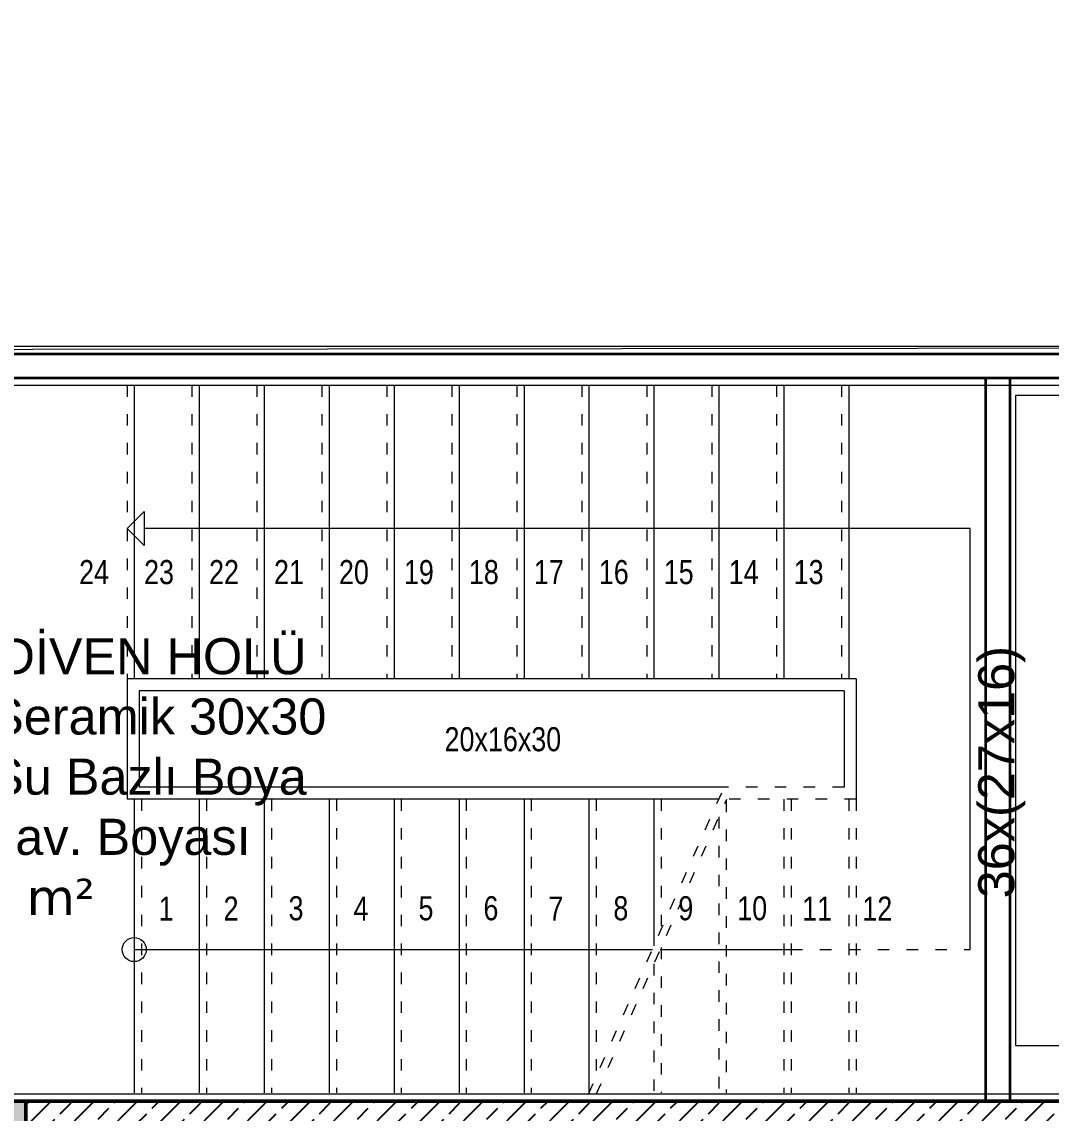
# Model space of a CAD drawing. Header units: millimetres. Extents: x 1443065 to 1517367, y 3763150 to 3779068.
# Drawn here: x 1446236 to 1446663.8, y 3768851.6 to 3769305 of the extents above; entities that cross this region are included whole.
import ezdxf

# ---------------------------------------------------------------- set-up
doc = ezdxf.new("R2010")
doc.units = ezdxf.units.MM
doc.linetypes.add('ACAD_ISO03W100', pattern=[30, 12, -18])
for name, color, linetype, lineweight in [('dog', 144, 'Continuous', 5), ('DUVAR', 2, 'Continuous', 35), ('MAHAL', 52, 'Continuous', 13), ('MERDIVEN', 4, 'Continuous', 20), ('SIVA', 3, 'Continuous', 9), ('TASIYICI', 170, 'Continuous', 50)]:
    doc.layers.add(name, color=color, linetype=linetype, lineweight=lineweight)
doc.layers.add('m-TAR_duvar', color=8, linetype='Continuous')
doc.styles.add('olculer', font='romans.shx', dxfattribs={"width": 0.8})
doc.styles.get("Standard").update_dxf_attribs({"font": 'arial.ttf'})
pattern_1 = [(45, (-13755.822, -59043.389), (-8.98025612, 8.98025612), []), (45, (-13746.842, -59043.389), (-8.98025612, 8.98025612), [6.35, -3.175])]

msp = doc.modelspace()

# ---------------------------------------------------------------- hatches: boundary and pattern name
at = {"layer": 'm-TAR_duvar'}
h = msp.add_hatch(dxfattribs=at)
h.set_pattern_fill('ANSI33', color=256, scale=2)
h.set_pattern_definition([(45, (27620.463, -87954.953), (-8.98025612, 8.98025612), []), (45, (27629.443, -87954.953), (-8.98025612, 8.98025612), [6.35, -3.175])])
h.paths.add_polyline_path([(1454794.44, 3768891.25), (1454777.28, 3769060.22), (1454740.17, 3769224.96), (1454678.91, 3769382.58), (1454596.91, 3769530.2), (1454495.37, 3769665.05), (1454375.86, 3769783.46), (1454239.69, 3769884.92), (1454091.6, 3769966), (1453859.58, 3770075.21), (1453406.13, 3770314.52), (1453184.71, 3770444.62), (1451716.99, 3771328.64), (1451249.47, 3771588.02), (1451035.26, 3771685.46), (1450763.61, 3771809.03), (1450409.17, 3771939.61), (1448897.84, 3772143.01), (1447435.26, 3772002.72), (1445092.32, 3771120.18), (1445146.3, 3764847.08), (1454849.85, 3764847.08)])
h.paths.add_polyline_path([(1445185.96, 3764887.08), (1445132.56, 3771092.6), (1447444.38, 3771963.41), (1448897.07, 3772102.76), (1450399.48, 3771900.56), (1450748.39, 3771772.01), (1451018.7, 3771649.05), (1451231.46, 3771552.27), (1451696.97, 3771294), (1453164.25, 3770410.24), (1453386.65, 3770279.57), (1453841.71, 3770039.41), (1454073.47, 3769930.33), (1454218.03, 3769851.17), (1454349.7, 3769753.07), (1454465.16, 3769638.67), (1454563.29, 3769508.35), (1454642.62, 3769365.55), (1454701.81, 3769213.26), (1454737.73, 3769053.78), (1454754.47, 3768888.95), (1454809.3, 3764887.08)], flags=16)
h.paths.add_polyline_path([(1452002.28, 3765847.08), (1451882.28, 3765847.08), (1451882.28, 3765967.08), (1452002.28, 3765967.08)], flags=0)
h.paths.add_polyline_path([(1452782.41, 3765847.08), (1452782.41, 3765967.08), (1452902.41, 3765967.08), (1452902.41, 3765847.08)], flags=0)
h.paths.add_polyline_path([(1451282.28, 3765847.08), (1451162.28, 3765847.08), (1451162.28, 3765967.08), (1451282.28, 3765967.08)], flags=0)
h.paths.add_polyline_path([(1452002.41, 3766436.58), (1451902.41, 3766436.58), (1451902.41, 3766536.58), (1451902.48, 3766670.96), (1451282.41, 3766670.96), (1451282.41, 3766536.58), (1451282.41, 3766436.58), (1451182.41, 3766436.58), (1451182.41, 3766536.58), (1451227.41, 3766536.58), (1451227.41, 3766715.96), (1451912.48, 3766715.96), (1451912.48, 3766725.96), (1451957.48, 3766725.96), (1451957.48, 3766715.96), (1451957.48, 3766536.58), (1452002.41, 3766536.58)], flags=0)
h.paths.add_polyline_path([(1453715.4, 3765317.08), (1453715.4, 3765377.08), (1453775.4, 3765377.08), (1453775.4, 3765317.08)], flags=0)
h.paths.add_polyline_path([(1452782.41, 3766436.58), (1452782.41, 3766556.58), (1452902.41, 3766556.58), (1452902.41, 3766436.58)], flags=0)
h.paths.add_polyline_path([(1453675.3, 3765847.08), (1453675.3, 3765947.08), (1453775.3, 3765947.08), (1453775.3, 3765847.08)], flags=0)
h.paths.add_polyline_path([(1451957.48, 3766815.96), (1451912.48, 3766815.96), (1451912.48, 3767203.19), (1451227.41, 3767203.19), (1451227.41, 3767446.58), (1451287.41, 3767446.58), (1451287.41, 3767406.58), (1451267.41, 3767406.58), (1451267.41, 3767243.33), (1451917.48, 3767243.33), (1451917.48, 3767406.58), (1451897.48, 3767406.58), (1451897.48, 3767446.58), (1451957.48, 3767446.58), (1451957.48, 3767203.19)], flags=0)
h.paths.add_polyline_path([(1450402.41, 3765847.08), (1450282.41, 3765847.08), (1450282.41, 3765967.08), (1450402.41, 3765967.08)], flags=0)
h.paths.add_polyline_path([(1450272.24, 3765847.08), (1450172.24, 3765847.08), (1450172.24, 3765947.08), (1450272.24, 3765947.08)], flags=0)
h.paths.add_polyline_path([(1454209.8, 3765317.08), (1454209.8, 3765377.08), (1454269.8, 3765377.08), (1454269.8, 3765317.08)], flags=0)
h.paths.add_polyline_path([(1453675.3, 3766436.58), (1453675.3, 3766536.58), (1453775.3, 3766536.58), (1453775.3, 3766436.58)], flags=0)
h.paths.add_polyline_path([(1454209.8, 3765847.08), (1454209.8, 3765907.08), (1454269.8, 3765907.08), (1454269.8, 3765847.08)], flags=0)
h.paths.add_polyline_path([(1450402.41, 3766436.58), (1450282.41, 3766436.58), (1450282.41, 3766556.58), (1450402.41, 3766556.58)], flags=0)
h.paths.add_polyline_path([(1452782.41, 3767196.58), (1452782.41, 3767316.58), (1452902.41, 3767316.58), (1452902.41, 3767196.58)], flags=0)
h.paths.add_polyline_path([(1450272.41, 3766436.58), (1450172.41, 3766436.58), (1450172.41, 3766536.58), (1450272.41, 3766536.58)], flags=0)
h.paths.add_polyline_path([(1449584.07, 3765847.08), (1449484.07, 3765847.08), (1449484.07, 3765947.08), (1449584.07, 3765947.08)], flags=0)
h.paths.add_polyline_path([(1453675.3, 3767196.58), (1453675.3, 3767296.58), (1453775.3, 3767296.58), (1453775.3, 3767196.58)], flags=0)
h.paths.add_polyline_path([(1450402.41, 3767196.58), (1450282.41, 3767196.58), (1450282.41, 3767316.58), (1450402.41, 3767316.58)], flags=0)
h.paths.add_polyline_path([(1450272.41, 3767196.58), (1450172.41, 3767196.58), (1450172.41, 3767296.58), (1450272.41, 3767296.58)], flags=0)
h.paths.add_polyline_path([(1451957.48, 3767847.59), (1451897.48, 3767847.59), (1451897.48, 3767887.59), (1451917.48, 3767887.59), (1451917.48, 3768050.83), (1451267.41, 3768050.83), (1451267.41, 3767887.59), (1451287.41, 3767887.59), (1451287.41, 3767847.59), (1451227.41, 3767847.59), (1451227.41, 3768090.97), (1451912.48, 3768090.97), (1451912.48, 3768477.19), (1451957.48, 3768477.19), (1451957.48, 3768090.97)], flags=0)
h.paths.add_polyline_path([(1449584.07, 3766436.58), (1449484.07, 3766436.58), (1449484.07, 3766536.58), (1449584.07, 3766536.58)], flags=0)
h.paths.add_polyline_path([(1452782.41, 3767976.58), (1452782.41, 3768096.58), (1452902.41, 3768096.58), (1452902.41, 3767976.58)], flags=0)
h.paths.add_polyline_path([(1453675.3, 3767996.58), (1453675.3, 3768096.58), (1453775.3, 3768096.58), (1453775.3, 3767996.58)], flags=0)
h.paths.add_polyline_path([(1448737.73, 3765847.08), (1448577.73, 3765847.08), (1448577.73, 3765947.08), (1448692.73, 3765947.08), (1448692.73, 3766436.58), (1448577.73, 3766436.58), (1448577.73, 3766536.58), (1448737.73, 3766536.58), (1448737.73, 3766436.58), (1448737.73, 3765947.08)], flags=0)
h.paths.add_polyline_path([(1450402.41, 3767976.58), (1450282.41, 3767976.58), (1450282.41, 3768096.58), (1450402.41, 3768096.58)], flags=0)
h.paths.add_polyline_path([(1450272.41, 3767996.58), (1450172.41, 3767996.58), (1450172.41, 3768096.58), (1450272.41, 3768096.58)], flags=0)
h.paths.add_polyline_path([(1451957.48, 3768567.19), (1451912.48, 3768567.19), (1451912.48, 3768577.19), (1451227.41, 3768577.19), (1451227.41, 3768756.58), (1451172.41, 3768756.58), (1451172.41, 3768856.58), (1451282.41, 3768856.58), (1451282.41, 3768756.58), (1451282.41, 3768622.19), (1451902.48, 3768622.19), (1451902.48, 3768756.58), (1451902.41, 3768756.58), (1451902.41, 3768856.58), (1452002.41, 3768856.58), (1452002.41, 3768756.58), (1451957.48, 3768756.58), (1451957.48, 3768577.19)], flags=0)
h.paths.add_polyline_path([(1452002.41, 3768756.58), (1451902.41, 3768756.58), (1451902.41, 3768856.58), (1452002.41, 3768856.58)], flags=0)
h.paths.add_polyline_path([(1452782.41, 3768736.58), (1452782.41, 3768856.58), (1452902.41, 3768856.58), (1452902.41, 3768736.58)], flags=0)
h.paths.add_polyline_path([(1448737.74, 3767196.58), (1448577.74, 3767196.58), (1448577.74, 3767296.58), (1448737.74, 3767296.58)], flags=0)
h.paths.add_polyline_path([(1453675.3, 3768756.58), (1453675.3, 3768856.58), (1453775.3, 3768856.58), (1453775.3, 3768756.58)], flags=0)
h.paths.add_polyline_path([(1450402.41, 3768736.58), (1450282.41, 3768736.58), (1450282.41, 3768856.58), (1450402.41, 3768856.58)], flags=0)
h.paths.add_polyline_path([(1447937.73, 3765847.08), (1447837.73, 3765847.08), (1447837.73, 3765947.08), (1447937.73, 3765947.08)], flags=0)
h.paths.add_polyline_path([(1450272.41, 3768756.58), (1450172.41, 3768756.58), (1450172.41, 3768856.58), (1450272.41, 3768856.58)], flags=0)
h.paths.add_polyline_path([(1453744.51, 3768902.52), (1453693.08, 3768933.43), (1453723.98, 3768984.86), (1453775.41, 3768953.95)], flags=0)
h.paths.add_polyline_path([(1452002.41, 3769327.08), (1451882.41, 3769327.08), (1451882.41, 3769447.08), (1452002.41, 3769447.08)], flags=0)
h.paths.add_polyline_path([(1447937.73, 3766436.58), (1447837.73, 3766436.58), (1447837.73, 3766536.58), (1447937.73, 3766536.58)], flags=0)
h.paths.add_polyline_path([(1451282.41, 3769327.08), (1451162.41, 3769327.08), (1451162.41, 3769447.08), (1451282.41, 3769447.08)], flags=0)
h.paths.add_polyline_path([(1448737.73, 3767996.58), (1448577.73, 3767996.58), (1448577.73, 3768096.58), (1448737.73, 3768096.58)], flags=0)
h.paths.add_polyline_path([(1449584.07, 3768756.58), (1449484.07, 3768756.58), (1449484.07, 3768856.58), (1449584.07, 3768856.58)], flags=0)
h.paths.add_polyline_path([(1450402.41, 3769327.08), (1450282.41, 3769327.08), (1450282.41, 3769447.08), (1450402.41, 3769447.08)], flags=0)
h.paths.add_polyline_path([(1447937.73, 3767196.58), (1447837.73, 3767196.58), (1447837.73, 3767296.58), (1447937.73, 3767296.58)], flags=0)
h.paths.add_polyline_path([(1450272.41, 3769347.08), (1450172.41, 3769347.08), (1450172.41, 3769447.08), (1450272.41, 3769447.08)], flags=0)
h.paths.add_polyline_path([(1448737.73, 3768676.58), (1448637.73, 3768676.58), (1448637.73, 3768856.58), (1448737.73, 3768856.58)], flags=0)
h.paths.add_polyline_path([(1449584.07, 3769347.08), (1449484.07, 3769347.08), (1449484.07, 3769447.08), (1449584.07, 3769447.08)], flags=0)
h.paths.add_polyline_path([(1447037.73, 3765847.08), (1446937.73, 3765847.08), (1446937.73, 3765947.08), (1447037.73, 3765947.08)], flags=0)
h.paths.add_polyline_path([(1447937.73, 3767996.58), (1447837.73, 3767996.58), (1447837.73, 3768096.58), (1447937.73, 3768096.58)], flags=0)
h.paths.add_polyline_path([(1447037.73, 3766436.58), (1446937.73, 3766436.58), (1446937.73, 3766536.58), (1447037.73, 3766536.58)], flags=0)
h.paths.add_polyline_path([(1451282.41, 3770304.32), (1451182.41, 3770304.32), (1451182.41, 3770444.32), (1451212.41, 3770486.32), (1451322.41, 3770421.32)], flags=0)
h.paths.add_polyline_path([(1447037.73, 3767196.58), (1446937.73, 3767196.58), (1446937.73, 3767296.58), (1447037.73, 3767296.58)], flags=0)
h.paths.add_polyline_path([(1448737.73, 3769347.08), (1448637.73, 3769347.08), (1448637.73, 3769447.08), (1448737.73, 3769447.08)], flags=0)
h.paths.add_polyline_path([(1447937.73, 3768756.58), (1447837.73, 3768756.58), (1447837.73, 3768856.58), (1447937.73, 3768856.58)], flags=0)
h.paths.add_polyline_path([(1450382.41, 3770315.63), (1450282.41, 3770315.63), (1450282.41, 3770415.63), (1450382.41, 3770415.63)], flags=0)
h.paths.add_polyline_path([(1450272.41, 3770315.63), (1450172.41, 3770315.63), (1450172.41, 3770415.63), (1450272.41, 3770415.63)], flags=0)
h.paths.add_polyline_path([(1446297.73, 3765847.08), (1446137.73, 3765847.08), (1446137.73, 3765947.08), (1446137.73, 3766436.58), (1446137.73, 3766536.58), (1446137.74, 3767196.58), (1446137.74, 3767296.58), (1446137.73, 3767996.58), (1446137.73, 3768096.58), (1446297.73, 3768096.58), (1446297.73, 3767996.58), (1446167.73, 3767996.58), (1446167.74, 3767296.58), (1446297.74, 3767296.58), (1446297.74, 3767196.58), (1446167.74, 3767196.58), (1446167.74, 3766536.58), (1446297.73, 3766536.58), (1446297.73, 3766436.58), (1446182.73, 3766436.58), (1446182.73, 3765947.08), (1446297.73, 3765947.08)], flags=0)
h.paths.add_polyline_path([(1447037.73, 3767996.58), (1446937.73, 3767996.58), (1446937.73, 3768096.58), (1447037.73, 3768096.58)], flags=0)
h.paths.add_polyline_path([(1449584.07, 3770315.63), (1449484.07, 3770315.63), (1449484.07, 3770415.63), (1449584.07, 3770415.63)], flags=0)
h.paths.add_polyline_path([(1447937.73, 3769347.08), (1447837.73, 3769347.08), (1447837.73, 3769447.08), (1447937.73, 3769447.08)], flags=0)
h.paths.add_polyline_path([(1450382.41, 3770936.73), (1450282.41, 3770936.73), (1450282.41, 3771036.73), (1450382.41, 3771036.73)], flags=0)
h.paths.add_polyline_path([(1450272.41, 3770936.73), (1450172.41, 3770936.73), (1450172.41, 3771036.73), (1450272.41, 3771036.73)], flags=0)
h.paths.add_polyline_path([(1447037.73, 3768756.58), (1446937.73, 3768756.58), (1446937.73, 3768811.58), (1446237.73, 3768811.58), (1446237.73, 3768676.58), (1446137.73, 3768676.58), (1446137.73, 3768856.58), (1446237.73, 3768856.58), (1446937.73, 3768856.58), (1447037.73, 3768856.58)], flags=0)
h.paths.add_polyline_path([(1448737.73, 3770315.63), (1448637.73, 3770315.63), (1448637.73, 3770415.63), (1448737.73, 3770415.63)], flags=0)
h.paths.add_polyline_path([(1449584.07, 3770936.73), (1449484.07, 3770936.73), (1449484.07, 3771036.73), (1449584.07, 3771036.73)], flags=0)
h.paths.add_polyline_path([(1447037.73, 3769347.08), (1446937.73, 3769347.08), (1446937.73, 3769447.08), (1447037.73, 3769447.08)], flags=0)
h.paths.add_polyline_path([(1447937.73, 3770315.63), (1447837.73, 3770315.63), (1447837.73, 3770415.63), (1447937.73, 3770415.63)], flags=0)
h.paths.add_polyline_path([(1448737.73, 3770936.73), (1448637.73, 3770936.73), (1448637.73, 3771036.73), (1448737.73, 3771036.73)], flags=0)
h.paths.add_polyline_path([(1447937.73, 3770936.73), (1447837.73, 3770936.73), (1447837.73, 3770994.84), (1447050.81, 3770749.36), (1446602.71, 3770578.53), (1446587.72, 3770615.63), (1447037.72, 3770787.18), (1447837.73, 3771036.74), (1447837.73, 3771036.73), (1447937.73, 3771036.73)], flags=0)
h.paths.add_polyline_path([(1446237.73, 3769347.08), (1446137.73, 3769347.08), (1446137.73, 3769447.08), (1446237.73, 3769447.08)], flags=0)
h.paths.add_polyline_path([(1447037.73, 3770315.63), (1446937.73, 3770315.63), (1446937.73, 3770415.63), (1447037.73, 3770415.63)], flags=0)
h.paths.add_polyline_path([(1448660.01, 3771597.82), (1447860.1, 3771521.18), (1447552.68, 3771491.72), (1447491.35, 3771468.18), (1447044.88, 3771300), (1446969.92, 3771271.77), (1446669.55, 3771158.63), (1446594.78, 3771130.46), (1446580.68, 3771167.89), (1446655.55, 3771196.09), (1446955.91, 3771309.24), (1447030.68, 3771337.4), (1447477.02, 3771505.52), (1447543.43, 3771531.02), (1447856.29, 3771561), (1448656.29, 3771637.64), (1448735.81, 3771645.27), (1448739.63, 3771605.46)], flags=0)
h.paths.add_polyline_path([(1446237.73, 3770315.63), (1446137.73, 3770315.63), (1446137.73, 3770415.63), (1446237.73, 3770415.63)], flags=0)
h.paths.add_polyline_path([(1445658.49, 3770330.63), (1445618.49, 3770330.63), (1445618.49, 3770415.63), (1445658.49, 3770415.63)], flags=0)
h.paths.add_polyline_path([(1446219.64, 3770989.15), (1446144.77, 3770960.95), (1446130.67, 3770998.39), (1446205.54, 3771026.59)], flags=0)
h.paths.add_polyline_path([(1445657.98, 3770633.33), (1445617.98, 3770633.33), (1445617.98, 3770676.33), (1445622.15, 3770718.96), (1445637.3, 3770759.27), (1445660.29, 3770795.68), (1445690.16, 3770826.69), (1445725.69, 3770851.02), (1445765.4, 3770867.66), (1445807.98, 3770875.83), (1445820.98, 3770837.33), (1445785.48, 3770830.15), (1445752.15, 3770815.88), (1445722.26, 3770795.37), (1445696.95, 3770769.42), (1445677.21, 3770739.01), (1445663.79, 3770705.34), (1445658.98, 3770670.83)], flags=0)
h = msp.add_hatch(dxfattribs=at)
h.set_pattern_fill('ANSI33', color=256, scale=2)
h.set_pattern_definition(pattern_1)
h.paths.add_polyline_path([(1450282.41, 3768726.58), (1450412.41, 3768726.58), (1450412.41, 3768856.58), (1450282.41, 3768856.58)])
h.paths.add_polyline_path([(1450172.41, 3768756.58), (1450272.41, 3768756.58), (1450272.41, 3768856.58), (1450172.41, 3768856.58)])
h.paths.add_polyline_path([(1449484.07, 3768756.58), (1449584.07, 3768756.58), (1449584.07, 3768856.58), (1449484.07, 3768856.58)])
h.paths.add_polyline_path([(1448637.73, 3768676.58), (1448737.73, 3768676.58), (1448737.73, 3768856.58), (1448637.73, 3768856.58)])
h.paths.add_polyline_path([(1447837.73, 3768756.58), (1447937.73, 3768756.58), (1447937.73, 3768856.58), (1447837.73, 3768856.58)])
h.paths.add_polyline_path([(1446937.73, 3768756.58), (1447037.73, 3768756.58), (1447037.73, 3768856.58), (1446937.73, 3768856.58)])
h.paths.add_polyline_path([(1446137.73, 3768676.58), (1446237.73, 3768676.58), (1446237.73, 3768856.58), (1446137.73, 3768856.58)])
h.paths.add_polyline_path([(1451172.41, 3768756.58), (1451282.41, 3768756.58), (1451282.41, 3768856.58), (1451172.41, 3768856.58)])
h.paths.add_polyline_path([(1451902.41, 3768756.58), (1452002.41, 3768756.58), (1452002.41, 3768856.58), (1451902.41, 3768856.58)])
h.paths.add_polyline_path([(1452772.41, 3768726.58), (1452902.41, 3768726.58), (1452902.41, 3768856.58), (1452772.41, 3768856.58)])
h.paths.add_polyline_path([(1453675.41, 3768754.28), (1453675.41, 3769011.28), (1453775.41, 3768951.28), (1453775.41, 3768754.28)])
h = msp.add_hatch(dxfattribs=at)
h.set_pattern_fill('ANSI33', color=256, scale=2)
h.set_pattern_definition(pattern_1)
h.paths.add_polyline_path([(1446237.73, 3768856.58), (1446937.73, 3768856.58), (1446937.73, 3768811.58), (1446237.73, 3768811.58)])

# ---------------------------------------------------------------- linework, layer by layer
at = {"layer": 'dog'}
msp.add_lwpolyline([(1446649.06, 3768879.72), (1446859.06, 3768879.72), (1446859.06, 3769149.72), (1446649.06, 3769149.72)], close=True, dxfattribs=at)
at = {"layer": 'DUVAR'}
for p, q in [((1446078.62, 3769167.15), (1446687.06, 3769167.15)), ((1446137.73, 3769167.08), (1446761.23, 3769167.08)), ((1446078.62, 3769157.15), (1446687.06, 3769157.15)), ((1446078.62, 3769157.15), (1446687.06, 3769157.15)), ((1446147.73, 3769157.08), (1446704.73, 3769157.08)), ((1446167.73, 3769157.08), (1446687.06, 3769157.08)), ((1446167.73, 3769157.08), (1446687.06, 3769157.08)), ((1446167.73, 3769157.08), (1446687.06, 3769157.08)), ((1446636.73, 3768856.58), (1446636.73, 3769157.08)), ((1446636.73, 3768856.58), (1446636.73, 3769157.08)), ((1446636.73, 3768856.58), (1446636.73, 3769157.08)), ((1446646.73, 3768856.58), (1446646.73, 3769157.08)), ((1446646.73, 3768856.58), (1446646.73, 3769157.08)), ((1446646.73, 3768856.58), (1446646.73, 3769157.08))]:
    msp.add_line(p, q, dxfattribs=at)
at = {"layer": 'MERDIVEN', "linetype": 'ACAD_ISO03W100', "ltscale": 0.4}
for p, q in [((1446279.73, 3769154.08), (1446279.73, 3769032.08)), ((1446279.73, 3769154.08), (1446279.73, 3769032.08)), ((1446279.73, 3769154.08), (1446279.73, 3769032.08)), ((1446279.73, 3769154.08), (1446279.73, 3769032.08)), ((1446279.73, 3769154.08), (1446279.73, 3769032.08)), ((1446279.73, 3769154.08), (1446279.73, 3769032.08)), ((1446282.73, 3769154.08), (1446282.73, 3769032.08)), ((1446282.73, 3769154.08), (1446282.73, 3769032.08)), ((1446282.73, 3769154.08), (1446282.73, 3769032.08)), ((1446306.73, 3769154.08), (1446306.73, 3769032.08)), ((1446306.73, 3769154.08), (1446306.73, 3769032.08)), ((1446306.73, 3769154.08), (1446306.73, 3769032.08)), ((1446306.73, 3769154.08), (1446306.73, 3769032.08)), ((1446306.73, 3769154.08), (1446306.73, 3769032.08)), ((1446306.73, 3769154.08), (1446306.73, 3769032.08)), ((1446309.73, 3769154.08), (1446309.73, 3769032.08)), ((1446309.73, 3769154.08), (1446309.73, 3769032.08)), ((1446309.73, 3769154.08), (1446309.73, 3769032.08)), ((1446333.73, 3769154.08), (1446333.73, 3769032.08)), ((1446333.73, 3769154.08), (1446333.73, 3769032.08)), ((1446333.73, 3769154.08), (1446333.73, 3769032.08)), ((1446333.73, 3769154.08), (1446333.73, 3769032.08)), ((1446333.73, 3769154.08), (1446333.73, 3769032.08)), ((1446333.73, 3769154.08), (1446333.73, 3769032.08)), ((1446336.73, 3769154.08), (1446336.73, 3769032.08)), ((1446336.73, 3769154.08), (1446336.73, 3769032.08)), ((1446336.73, 3769154.08), (1446336.73, 3769032.08)), ((1446360.73, 3769154.08), (1446360.73, 3769032.08)), ((1446360.73, 3769154.08), (1446360.73, 3769032.08)), ((1446360.73, 3769154.08), (1446360.73, 3769032.08)), ((1446360.73, 3769154.08), (1446360.73, 3769032.08)), ((1446360.73, 3769154.08), (1446360.73, 3769032.08)), ((1446360.73, 3769154.08), (1446360.73, 3769032.08)), ((1446363.73, 3769154.08), (1446363.73, 3769032.08)), ((1446363.73, 3769154.08), (1446363.73, 3769032.08)), ((1446363.73, 3769154.08), (1446363.73, 3769032.08)), ((1446387.73, 3769154.08), (1446387.73, 3769032.08)), ((1446387.73, 3769154.08), (1446387.73, 3769032.08)), ((1446387.73, 3769154.08), (1446387.73, 3769032.08)), ((1446387.73, 3769154.08), (1446387.73, 3769032.08)), ((1446387.73, 3769154.08), (1446387.73, 3769032.08)), ((1446387.73, 3769154.08), (1446387.73, 3769032.08)), ((1446390.73, 3769154.08), (1446390.73, 3769032.08)), ((1446390.73, 3769154.08), (1446390.73, 3769032.08)), ((1446390.73, 3769154.08), (1446390.73, 3769032.08)), ((1446414.73, 3769154.08), (1446414.73, 3769032.08)), ((1446414.73, 3769154.08), (1446414.73, 3769032.08)), ((1446414.73, 3769154.08), (1446414.73, 3769032.08)), ((1446414.73, 3769154.08), (1446414.73, 3769032.08)), ((1446414.73, 3769154.08), (1446414.73, 3769032.08)), ((1446414.73, 3769154.08), (1446414.73, 3769032.08)), ((1446417.73, 3769154.08), (1446417.73, 3769032.08)), ((1446417.73, 3769154.08), (1446417.73, 3769032.08)), ((1446417.73, 3769154.08), (1446417.73, 3769032.08)), ((1446441.73, 3769154.08), (1446441.73, 3769032.08)), ((1446441.73, 3769154.08), (1446441.73, 3769032.08)), ((1446441.73, 3769154.08), (1446441.73, 3769032.08)), ((1446441.73, 3769154.08), (1446441.73, 3769032.08)), ((1446441.73, 3769154.08), (1446441.73, 3769032.08)), ((1446441.73, 3769154.08), (1446441.73, 3769032.08)), ((1446444.73, 3769154.08), (1446444.73, 3769032.08)), ((1446444.73, 3769154.08), (1446444.73, 3769032.08)), ((1446444.73, 3769154.08), (1446444.73, 3769032.08)), ((1446468.73, 3769154.08), (1446468.73, 3769032.08)), ((1446468.73, 3769154.08), (1446468.73, 3769032.08)), ((1446468.73, 3769154.08), (1446468.73, 3769032.08)), ((1446468.73, 3769154.08), (1446468.73, 3769032.08)), ((1446468.73, 3769154.08), (1446468.73, 3769032.08)), ((1446468.73, 3769154.08), (1446468.73, 3769032.08)), ((1446471.73, 3769154.08), (1446471.73, 3769032.08)), ((1446471.73, 3769154.08), (1446471.73, 3769032.08)), ((1446471.73, 3769154.08), (1446471.73, 3769032.08)), ((1446495.73, 3769154.08), (1446495.73, 3769032.08)), ((1446495.73, 3769154.08), (1446495.73, 3769032.08)), ((1446495.73, 3769154.08), (1446495.73, 3769032.08)), ((1446495.73, 3769154.08), (1446495.73, 3769032.08)), ((1446495.73, 3769154.08), (1446495.73, 3769032.08)), ((1446495.73, 3769154.08), (1446495.73, 3769032.08)), ((1446498.73, 3769154.08), (1446498.73, 3769032.08)), ((1446498.73, 3769154.08), (1446498.73, 3769032.08)), ((1446498.73, 3769154.08), (1446498.73, 3769032.08)), ((1446522.73, 3769154.08), (1446522.73, 3769032.08)), ((1446522.73, 3769154.08), (1446522.73, 3769032.08)), ((1446522.73, 3769154.08), (1446522.73, 3769032.08)), ((1446522.73, 3769154.08), (1446522.73, 3769032.08)), ((1446522.73, 3769154.08), (1446522.73, 3769032.08)), ((1446522.73, 3769154.08), (1446522.73, 3769032.08)), ((1446525.73, 3769154.08), (1446525.73, 3769032.08)), ((1446525.73, 3769154.08), (1446525.73, 3769032.08)), ((1446525.73, 3769154.08), (1446525.73, 3769032.08)), ((1446549.73, 3769154.08), (1446549.73, 3769032.08)), ((1446549.73, 3769154.08), (1446549.73, 3769032.08)), ((1446549.73, 3769154.08), (1446549.73, 3769032.08)), ((1446549.73, 3769154.08), (1446549.73, 3769032.08)), ((1446549.73, 3769154.08), (1446549.73, 3769032.08)), ((1446549.73, 3769154.08), (1446549.73, 3769032.08)), ((1446552.73, 3769154.08), (1446552.73, 3769032.08)), ((1446552.73, 3769154.08), (1446552.73, 3769032.08)), ((1446552.73, 3769154.08), (1446552.73, 3769032.08)), ((1446576.73, 3769154.08), (1446576.73, 3769032.08)), ((1446576.73, 3769154.08), (1446576.73, 3769032.08)), ((1446576.73, 3769154.08), (1446576.73, 3769032.08)), ((1446576.73, 3769154.08), (1446576.73, 3769032.08)), ((1446576.73, 3769154.08), (1446576.73, 3769032.08)), ((1446576.73, 3769154.08), (1446576.73, 3769032.08)), ((1446579.73, 3769154.08), (1446579.73, 3769032.08)), ((1446579.73, 3769154.08), (1446579.73, 3769032.08)), ((1446579.73, 3769154.08), (1446579.73, 3769032.08)), ((1446630.23, 3769094.58), (1446286.8, 3769094.58)), ((1446630.23, 3769094.58), (1446286.8, 3769094.58)), ((1446630.23, 3769094.58), (1446286.8, 3769094.58)), ((1446630.23, 3768919.58), (1446630.23, 3769094.58)), ((1446630.23, 3768919.58), (1446630.23, 3769094.58)), ((1446630.23, 3768919.58), (1446630.23, 3769094.58)), ((1446582.73, 3769032.08), (1446279.73, 3769032.08)), ((1446279.73, 3769032.08), (1446279.73, 3768982.08)), ((1446582.73, 3769032.08), (1446279.73, 3769032.08)), ((1446279.73, 3769032.08), (1446279.73, 3768982.08)), ((1446582.73, 3769032.08), (1446279.73, 3769032.08)), ((1446279.73, 3769032.08), (1446279.73, 3768982.08)), ((1446582.73, 3769032.08), (1446582.73, 3768982.08)), ((1446582.73, 3769032.08), (1446582.73, 3768982.08)), ((1446582.73, 3769032.08), (1446582.73, 3768982.08)), ((1446577.73, 3769027.08), (1446284.73, 3769027.08)), ((1446284.73, 3769027.08), (1446284.73, 3768987.08)), ((1446577.73, 3769027.08), (1446284.73, 3769027.08)), ((1446284.73, 3769027.08), (1446284.73, 3768987.08)), ((1446577.73, 3769027.08), (1446284.73, 3769027.08)), ((1446284.73, 3769027.08), (1446284.73, 3768987.08)), ((1446577.73, 3769027.08), (1446577.73, 3768987.08)), ((1446577.73, 3769027.08), (1446577.73, 3768987.08)), ((1446577.73, 3769027.08), (1446577.73, 3768987.08)), ((1446471.51, 3768859.58), (1446527.95, 3768987.08)), ((1446577.73, 3768987.08), (1446527.95, 3768987.08)), ((1446577.73, 3768987.08), (1446531.23, 3768987.08)), ((1446577.73, 3768987.08), (1446531.23, 3768987.08)), ((1446285.73, 3768982.08), (1446285.73, 3768860.08)), ((1446285.73, 3768982.08), (1446285.73, 3768860.08)), ((1446285.73, 3768982.08), (1446285.73, 3768860.08)), ((1446312.73, 3768982.08), (1446312.73, 3768860.08)), ((1446312.73, 3768982.08), (1446312.73, 3768860.08)), ((1446312.73, 3768982.08), (1446312.73, 3768860.08)), ((1446339.73, 3768982.08), (1446339.73, 3768860.08)), ((1446339.73, 3768982.08), (1446339.73, 3768860.08)), ((1446339.73, 3768982.08), (1446339.73, 3768860.08)), ((1446366.73, 3768982.08), (1446366.73, 3768860.08)), ((1446366.73, 3768982.08), (1446366.73, 3768860.08)), ((1446366.73, 3768982.08), (1446366.73, 3768860.08)), ((1446393.73, 3768982.08), (1446393.73, 3768860.08)), ((1446393.73, 3768982.08), (1446393.73, 3768860.08)), ((1446393.73, 3768982.08), (1446393.73, 3768860.08)), ((1446420.73, 3768982.08), (1446420.73, 3768860.08)), ((1446420.73, 3768982.08), (1446420.73, 3768860.08)), ((1446420.73, 3768982.08), (1446420.73, 3768860.08)), ((1446447.73, 3768982.08), (1446447.73, 3768860.08)), ((1446447.73, 3768982.08), (1446447.73, 3768860.08)), ((1446447.73, 3768982.08), (1446447.73, 3768860.08)), ((1446474.73, 3768982.08), (1446474.73, 3768866.86)), ((1446474.73, 3768982.08), (1446474.73, 3768866.86)), ((1446474.73, 3768982.08), (1446474.73, 3768866.86)), ((1446474.79, 3768859.58), (1446529.01, 3768982.08)), ((1446501.73, 3768982.08), (1446501.73, 3768927.86)), ((1446501.73, 3768982.08), (1446501.73, 3768927.86)), ((1446501.73, 3768982.08), (1446501.73, 3768927.86)), ((1446528.73, 3768981.45), (1446528.73, 3768860.08)), ((1446528.73, 3768981.45), (1446528.73, 3768860.08)), ((1446528.73, 3768981.45), (1446528.73, 3768860.08)), ((1446582.73, 3768982.08), (1446529.01, 3768982.08)), ((1446582.73, 3768982.08), (1446529.01, 3768982.08)), ((1446582.73, 3768982.08), (1446529.01, 3768982.08)), ((1446552.73, 3768982.08), (1446552.73, 3768860.08)), ((1446552.73, 3768982.08), (1446552.73, 3768860.08)), ((1446552.73, 3768982.08), (1446552.73, 3768860.08)), ((1446555.73, 3768982.08), (1446555.73, 3768860.08)), ((1446555.73, 3768982.08), (1446555.73, 3768860.08)), ((1446555.73, 3768982.08), (1446555.73, 3768860.08)), ((1446579.73, 3768982.08), (1446579.73, 3768860.08)), ((1446579.73, 3768982.08), (1446579.73, 3768860.08)), ((1446579.73, 3768982.08), (1446579.73, 3768860.08)), ((1446582.73, 3768982.08), (1446582.73, 3768860.08)), ((1446582.73, 3768982.08), (1446582.73, 3768860.08)), ((1446582.73, 3768982.08), (1446582.73, 3768860.08)), ((1446525.73, 3768974.67), (1446525.73, 3768860.08)), ((1446525.73, 3768974.67), (1446525.73, 3768860.08)), ((1446525.73, 3768974.67), (1446525.73, 3768860.08)), ((1446501.73, 3768920.45), (1446501.73, 3768860.08)), ((1446501.73, 3768920.45), (1446501.73, 3768860.08)), ((1446501.73, 3768920.45), (1446501.73, 3768860.08)), ((1446555.73, 3768919.58), (1446630.23, 3768919.58)), ((1446555.73, 3768919.58), (1446630.23, 3768919.58)), ((1446555.73, 3768919.58), (1446630.23, 3768919.58)), ((1446498.73, 3768913.67), (1446498.73, 3768860.08)), ((1446498.73, 3768913.67), (1446498.73, 3768860.08)), ((1446498.73, 3768913.67), (1446498.73, 3768860.08))]:
    msp.add_line(p, q, dxfattribs=at)
at = {"layer": 'MERDIVEN'}
for p, q in [((1446282.73, 3769154.08), (1446282.73, 3769032.08)), ((1446282.73, 3769154.08), (1446282.73, 3769032.08)), ((1446282.73, 3769154.08), (1446282.73, 3769032.08)), ((1446309.73, 3769154.08), (1446309.73, 3769032.08)), ((1446309.73, 3769154.08), (1446309.73, 3769032.08)), ((1446309.73, 3769154.08), (1446309.73, 3769032.08)), ((1446336.73, 3769154.08), (1446336.73, 3769032.08)), ((1446336.73, 3769154.08), (1446336.73, 3769032.08)), ((1446336.73, 3769154.08), (1446336.73, 3769032.08)), ((1446363.73, 3769154.08), (1446363.73, 3769032.08)), ((1446363.73, 3769154.08), (1446363.73, 3769032.08)), ((1446363.73, 3769154.08), (1446363.73, 3769032.08)), ((1446390.73, 3769154.08), (1446390.73, 3769032.08)), ((1446390.73, 3769154.08), (1446390.73, 3769032.08)), ((1446390.73, 3769154.08), (1446390.73, 3769032.08)), ((1446417.73, 3769154.08), (1446417.73, 3769032.08)), ((1446417.73, 3769154.08), (1446417.73, 3769032.08)), ((1446417.73, 3769154.08), (1446417.73, 3769032.08)), ((1446444.73, 3769154.08), (1446444.73, 3769032.08)), ((1446444.73, 3769154.08), (1446444.73, 3769032.08)), ((1446444.73, 3769154.08), (1446444.73, 3769032.08)), ((1446471.73, 3769154.08), (1446471.73, 3769032.08)), ((1446471.73, 3769154.08), (1446471.73, 3769032.08)), ((1446471.73, 3769154.08), (1446471.73, 3769032.08)), ((1446498.73, 3769154.08), (1446498.73, 3769032.08)), ((1446498.73, 3769154.08), (1446498.73, 3769032.08)), ((1446498.73, 3769154.08), (1446498.73, 3769032.08)), ((1446525.73, 3769154.08), (1446525.73, 3769032.08)), ((1446525.73, 3769154.08), (1446525.73, 3769032.08)), ((1446525.73, 3769154.08), (1446525.73, 3769032.08)), ((1446552.73, 3769154.08), (1446552.73, 3769032.08)), ((1446552.73, 3769154.08), (1446552.73, 3769032.08)), ((1446552.73, 3769154.08), (1446552.73, 3769032.08)), ((1446579.73, 3769154.08), (1446579.73, 3769032.08)), ((1446579.73, 3769154.08), (1446579.73, 3769032.08)), ((1446579.73, 3769154.08), (1446579.73, 3769032.08)), ((1446279.73, 3769094.58), (1446286.8, 3769101.65)), ((1446279.73, 3769094.58), (1446286.8, 3769101.65)), ((1446279.73, 3769094.58), (1446286.8, 3769101.65)), ((1446279.73, 3769094.58), (1446286.8, 3769101.65)), ((1446279.73, 3769094.58), (1446286.8, 3769101.65)), ((1446279.73, 3769094.58), (1446286.8, 3769101.65)), ((1446286.8, 3769101.65), (1446286.8, 3769087.51)), ((1446286.8, 3769101.65), (1446286.8, 3769087.51)), ((1446286.8, 3769101.65), (1446286.8, 3769087.51)), ((1446286.8, 3769101.65), (1446286.8, 3769087.51)), ((1446286.8, 3769101.65), (1446286.8, 3769087.51)), ((1446286.8, 3769101.65), (1446286.8, 3769087.51)), ((1446279.73, 3769094.58), (1446286.8, 3769087.51)), ((1446279.73, 3769094.58), (1446286.8, 3769087.51)), ((1446279.73, 3769094.58), (1446286.8, 3769087.51)), ((1446279.73, 3769094.58), (1446286.8, 3769087.51)), ((1446279.73, 3769094.58), (1446286.8, 3769087.51)), ((1446279.73, 3769094.58), (1446286.8, 3769087.51)), ((1446630.23, 3769094.58), (1446286.8, 3769094.58)), ((1446630.23, 3769094.58), (1446286.8, 3769094.58)), ((1446630.23, 3769094.58), (1446286.8, 3769094.58)), ((1446630.23, 3768919.58), (1446630.23, 3769094.58)), ((1446630.23, 3768919.58), (1446630.23, 3769094.58)), ((1446630.23, 3768919.58), (1446630.23, 3769094.58)), ((1446582.73, 3769032.08), (1446279.73, 3769032.08)), ((1446279.73, 3769032.08), (1446279.73, 3768982.08)), ((1446582.73, 3769032.08), (1446279.73, 3769032.08)), ((1446279.73, 3769032.08), (1446279.73, 3768982.08)), ((1446582.73, 3769032.08), (1446279.73, 3769032.08)), ((1446279.73, 3769032.08), (1446279.73, 3768982.08)), ((1446582.73, 3769032.08), (1446582.73, 3768982.08)), ((1446582.73, 3769032.08), (1446582.73, 3768982.08)), ((1446582.73, 3769032.08), (1446582.73, 3768982.08)), ((1446577.73, 3769027.08), (1446284.73, 3769027.08)), ((1446284.73, 3769027.08), (1446284.73, 3768987.08)), ((1446577.73, 3769027.08), (1446284.73, 3769027.08)), ((1446284.73, 3769027.08), (1446284.73, 3768987.08)), ((1446577.73, 3769027.08), (1446284.73, 3769027.08)), ((1446284.73, 3769027.08), (1446284.73, 3768987.08)), ((1446577.73, 3769027.08), (1446577.73, 3768987.08)), ((1446577.73, 3769027.08), (1446577.73, 3768987.08)), ((1446577.73, 3769027.08), (1446577.73, 3768987.08)), ((1446527.95, 3768987.08), (1446284.73, 3768987.08)), ((1446527.95, 3768987.08), (1446284.73, 3768987.08)), ((1446527.95, 3768987.08), (1446284.73, 3768987.08)), ((1446525.73, 3768982.08), (1446279.73, 3768982.08)), ((1446525.73, 3768982.08), (1446279.73, 3768982.08)), ((1446525.73, 3768982.08), (1446279.73, 3768982.08)), ((1446282.73, 3768982.08), (1446282.73, 3768860.08)), ((1446282.73, 3768982.08), (1446282.73, 3768860.08)), ((1446282.73, 3768982.08), (1446282.73, 3768860.08)), ((1446309.73, 3768982.08), (1446309.73, 3768860.08)), ((1446309.73, 3768982.08), (1446309.73, 3768860.08)), ((1446309.73, 3768982.08), (1446309.73, 3768860.08)), ((1446336.73, 3768982.08), (1446336.73, 3768860.08)), ((1446336.73, 3768982.08), (1446336.73, 3768860.08)), ((1446336.73, 3768982.08), (1446336.73, 3768860.08)), ((1446363.73, 3768982.08), (1446363.73, 3768860.08)), ((1446363.73, 3768982.08), (1446363.73, 3768860.08)), ((1446363.73, 3768982.08), (1446363.73, 3768860.08)), ((1446390.73, 3768982.08), (1446390.73, 3768860.08)), ((1446390.73, 3768982.08), (1446390.73, 3768860.08)), ((1446390.73, 3768982.08), (1446390.73, 3768860.08)), ((1446417.73, 3768982.08), (1446417.73, 3768860.08)), ((1446417.73, 3768982.08), (1446417.73, 3768860.08)), ((1446417.73, 3768982.08), (1446417.73, 3768860.08)), ((1446444.73, 3768982.08), (1446444.73, 3768860.08)), ((1446444.73, 3768982.08), (1446444.73, 3768860.08)), ((1446444.73, 3768982.08), (1446444.73, 3768860.08)), ((1446471.73, 3768982.08), (1446471.73, 3768860.08)), ((1446471.73, 3768982.08), (1446471.73, 3768860.08)), ((1446471.73, 3768982.08), (1446471.73, 3768860.08)), ((1446498.73, 3768982.08), (1446498.73, 3768921.08)), ((1446498.73, 3768982.08), (1446498.73, 3768921.08)), ((1446498.73, 3768982.08), (1446498.73, 3768921.08)), ((1446282.73, 3768919.58), (1446498.07, 3768919.58)), ((1446282.73, 3768919.58), (1446498.07, 3768919.58)), ((1446282.73, 3768919.58), (1446498.07, 3768919.58)), ((1446501.35, 3768919.58), (1446555.73, 3768919.58)), ((1446501.35, 3768919.58), (1446555.73, 3768919.58)), ((1446501.35, 3768919.58), (1446555.73, 3768919.58))]:
    msp.add_line(p, q, dxfattribs=at)
msp.add_circle((1446282.73, 3768919.58), 5, dxfattribs=at)
msp.add_circle((1446282.73, 3768919.58), 5, dxfattribs=at)
msp.add_circle((1446282.73, 3768919.58), 5, dxfattribs=at)
at = {"layer": 'SIVA'}
for points in [[(1445872.73, 3769168.62), (1447220.73, 3769170.08), (1447220.73, 3768859.58), (1448714.73, 3768860.08), (1448714.73, 3769344.08), (1448628.36, 3769344.08), (1448634.73, 3769344.08), (1448634.73, 3769450.08), (1449571.07, 3769450.08), (1449571.07, 3770312.63), (1449481.07, 3770312.63), (1449481.07, 3770418.63), (1449571.07, 3770418.63), (1449571.07, 3770933.74)], [(1446761.23, 3769170.08), (1445980.49, 3769170.08)], [(1446247.7, 3769154.08), (1446701.73, 3769154.08), (1446701.73, 3768859.58), (1446150.73, 3768859.58), (1446150.73, 3768863.29)], [(1446150.73, 3768953.29), (1446150.73, 3769154.08), (1446247.7, 3769154.08)]]:
    msp.add_lwpolyline(points, dxfattribs=at)
at = {"layer": 'TASIYICI'}
msp.add_line((1446237.73, 3768856.58), (1446937.73, 3768856.58), dxfattribs=at)
msp.add_line((1446237.73, 3768856.58), (1446937.73, 3768856.58), dxfattribs=at)
msp.add_line((1446237.73, 3768856.58), (1446937.73, 3768856.58), dxfattribs=at)
msp.add_line((1446237.73, 3768856.58), (1446937.73, 3768856.58), dxfattribs=at)
msp.add_lwpolyline([(1446137.73, 3768676.58), (1446237.73, 3768676.58), (1446237.73, 3768856.58), (1446137.73, 3768856.58)], close=True, dxfattribs=at)

# ---------------------------------------------------------------- texts
at = {"char_height": 10, "width": 299.8306, "style": 'olculer'}
for s, insert, attachment_point in [('{\\f@Arial Unicode MS|b0|i0|c162|p34;24}', (1446272.25, 3769081.42), 3), ('{\\f@Arial Unicode MS|b0|i0|c162|p34;24}', (1446272.25, 3769081.42), 3), ('{\\f@Arial Unicode MS|b0|i0|c162|p34;24}', (1446272.25, 3769081.42), 3), ('{\\f@Arial Unicode MS|b0|i0|c162|p34;24}', (1446272.25, 3769081.42), 3), ('{\\f@Arial Unicode MS|b0|i0|c162|p34;24}', (1446272.25, 3769081.42), 3), ('{\\f@Arial Unicode MS|b0|i0|c162|p34;24}', (1446272.25, 3769081.42), 3), ('{\\f@Arial Unicode MS|b0|i0|c162|p34;23}', (1446299.25, 3769081.42), 3), ('{\\f@Arial Unicode MS|b0|i0|c162|p34;23}', (1446299.25, 3769081.42), 3), ('{\\f@Arial Unicode MS|b0|i0|c162|p34;23}', (1446299.25, 3769081.42), 3), ('{\\f@Arial Unicode MS|b0|i0|c162|p34;23}', (1446299.25, 3769081.42), 3), ('{\\f@Arial Unicode MS|b0|i0|c162|p34;23}', (1446299.25, 3769081.42), 3), ('{\\f@Arial Unicode MS|b0|i0|c162|p34;23}', (1446299.25, 3769081.42), 3), ('{\\f@Arial Unicode MS|b0|i0|c162|p34;22}', (1446326.25, 3769081.42), 3), ('{\\f@Arial Unicode MS|b0|i0|c162|p34;22}', (1446326.25, 3769081.42), 3), ('{\\f@Arial Unicode MS|b0|i0|c162|p34;22}', (1446326.25, 3769081.42), 3), ('{\\f@Arial Unicode MS|b0|i0|c162|p34;22}', (1446326.25, 3769081.42), 3), ('{\\f@Arial Unicode MS|b0|i0|c162|p34;22}', (1446326.25, 3769081.42), 3), ('{\\f@Arial Unicode MS|b0|i0|c162|p34;22}', (1446326.25, 3769081.42), 3), ('{\\f@Arial Unicode MS|b0|i0|c162|p34;21}', (1446353.25, 3769081.42), 3), ('{\\f@Arial Unicode MS|b0|i0|c162|p34;21}', (1446353.25, 3769081.42), 3), ('{\\f@Arial Unicode MS|b0|i0|c162|p34;21}', (1446353.25, 3769081.42), 3), ('{\\f@Arial Unicode MS|b0|i0|c162|p34;21}', (1446353.25, 3769081.42), 3), ('{\\f@Arial Unicode MS|b0|i0|c162|p34;21}', (1446353.25, 3769081.42), 3), ('{\\f@Arial Unicode MS|b0|i0|c162|p34;21}', (1446353.25, 3769081.42), 3), ('{\\f@Arial Unicode MS|b0|i0|c162|p34;20}', (1446380.25, 3769081.42), 3), ('{\\f@Arial Unicode MS|b0|i0|c162|p34;20}', (1446380.25, 3769081.42), 3), ('{\\f@Arial Unicode MS|b0|i0|c162|p34;20}', (1446380.25, 3769081.42), 3), ('{\\f@Arial Unicode MS|b0|i0|c162|p34;20}', (1446380.25, 3769081.42), 3), ('{\\f@Arial Unicode MS|b0|i0|c162|p34;20}', (1446380.25, 3769081.42), 3), ('{\\f@Arial Unicode MS|b0|i0|c162|p34;20}', (1446380.25, 3769081.42), 3), ('{\\f@Arial Unicode MS|b0|i0|c162|p34;19}', (1446407.25, 3769081.42), 3), ('{\\f@Arial Unicode MS|b0|i0|c162|p34;19}', (1446407.25, 3769081.42), 3), ('{\\f@Arial Unicode MS|b0|i0|c162|p34;19}', (1446407.25, 3769081.42), 3), ('{\\f@Arial Unicode MS|b0|i0|c162|p34;19}', (1446407.25, 3769081.42), 3), ('{\\f@Arial Unicode MS|b0|i0|c162|p34;19}', (1446407.25, 3769081.42), 3), ('{\\f@Arial Unicode MS|b0|i0|c162|p34;19}', (1446407.25, 3769081.42), 3), ('{\\f@Arial Unicode MS|b0|i0|c162|p34;18}', (1446434.25, 3769081.42), 3), ('{\\f@Arial Unicode MS|b0|i0|c162|p34;18}', (1446434.25, 3769081.42), 3), ('{\\f@Arial Unicode MS|b0|i0|c162|p34;18}', (1446434.25, 3769081.42), 3), ('{\\f@Arial Unicode MS|b0|i0|c162|p34;18}', (1446434.25, 3769081.42), 3), ('{\\f@Arial Unicode MS|b0|i0|c162|p34;18}', (1446434.25, 3769081.42), 3), ('{\\f@Arial Unicode MS|b0|i0|c162|p34;18}', (1446434.25, 3769081.42), 3), ('{\\f@Arial Unicode MS|b0|i0|c162|p34;17}', (1446461.25, 3769081.42), 3), ('{\\f@Arial Unicode MS|b0|i0|c162|p34;17}', (1446461.25, 3769081.42), 3), ('{\\f@Arial Unicode MS|b0|i0|c162|p34;17}', (1446461.25, 3769081.42), 3), ('{\\f@Arial Unicode MS|b0|i0|c162|p34;17}', (1446461.25, 3769081.42), 3), ('{\\f@Arial Unicode MS|b0|i0|c162|p34;17}', (1446461.25, 3769081.42), 3), ('{\\f@Arial Unicode MS|b0|i0|c162|p34;17}', (1446461.25, 3769081.42), 3), ('{\\f@Arial Unicode MS|b0|i0|c162|p34;16}', (1446488.25, 3769081.42), 3), ('{\\f@Arial Unicode MS|b0|i0|c162|p34;16}', (1446488.25, 3769081.42), 3), ('{\\f@Arial Unicode MS|b0|i0|c162|p34;16}', (1446488.25, 3769081.42), 3), ('{\\f@Arial Unicode MS|b0|i0|c162|p34;16}', (1446488.25, 3769081.42), 3), ('{\\f@Arial Unicode MS|b0|i0|c162|p34;16}', (1446488.25, 3769081.42), 3), ('{\\f@Arial Unicode MS|b0|i0|c162|p34;16}', (1446488.25, 3769081.42), 3), ('{\\f@Arial Unicode MS|b0|i0|c162|p34;15}', (1446515.25, 3769081.42), 3), ('{\\f@Arial Unicode MS|b0|i0|c162|p34;15}', (1446515.25, 3769081.42), 3), ('{\\f@Arial Unicode MS|b0|i0|c162|p34;15}', (1446515.25, 3769081.42), 3), ('{\\f@Arial Unicode MS|b0|i0|c162|p34;15}', (1446515.25, 3769081.42), 3), ('{\\f@Arial Unicode MS|b0|i0|c162|p34;15}', (1446515.25, 3769081.42), 3), ('{\\f@Arial Unicode MS|b0|i0|c162|p34;15}', (1446515.25, 3769081.42), 3), ('{\\f@Arial Unicode MS|b0|i0|c162|p34;14}', (1446542.25, 3769081.42), 3), ('{\\f@Arial Unicode MS|b0|i0|c162|p34;14}', (1446542.25, 3769081.42), 3), ('{\\f@Arial Unicode MS|b0|i0|c162|p34;14}', (1446542.25, 3769081.42), 3), ('{\\f@Arial Unicode MS|b0|i0|c162|p34;14}', (1446542.25, 3769081.42), 3), ('{\\f@Arial Unicode MS|b0|i0|c162|p34;14}', (1446542.25, 3769081.42), 3), ('{\\f@Arial Unicode MS|b0|i0|c162|p34;14}', (1446542.25, 3769081.42), 3), ('{\\f@Arial Unicode MS|b0|i0|c162|p34;13}', (1446569.25, 3769081.42), 3), ('{\\f@Arial Unicode MS|b0|i0|c162|p34;13}', (1446569.25, 3769081.42), 3), ('{\\f@Arial Unicode MS|b0|i0|c162|p34;13}', (1446569.25, 3769081.42), 3), ('{\\f@Arial Unicode MS|b0|i0|c162|p34;13}', (1446569.25, 3769081.42), 3), ('{\\f@Arial Unicode MS|b0|i0|c162|p34;13}', (1446569.25, 3769081.42), 3), ('{\\f@Arial Unicode MS|b0|i0|c162|p34;13}', (1446569.25, 3769081.42), 3), ('{\\f@Arial Unicode MS|b0|i0|c162|p34;20x16x30}', (1446460.17, 3769011.98), 3), ('{\\f@Arial Unicode MS|b0|i0|c162|p34;20x16x30}', (1446460.17, 3769011.98), 3), ('{\\f@Arial Unicode MS|b0|i0|c162|p34;20x16x30}', (1446460.17, 3769011.98), 3), ('{\\f@Arial Unicode MS|b0|i0|c162|p34;20x16x30}', (1446460.17, 3769011.98), 3), ('{\\f@Arial Unicode MS|b0|i0|c162|p34;20x16x30}', (1446460.17, 3769011.98), 3), ('{\\f@Arial Unicode MS|b0|i0|c162|p34;1}', (1446299.09, 3768931.62), 9), ('{\\f@Arial Unicode MS|b0|i0|c162|p34;1}', (1446299.09, 3768931.62), 9), ('{\\f@Arial Unicode MS|b0|i0|c162|p34;1}', (1446299.09, 3768931.62), 9), ('{\\f@Arial Unicode MS|b0|i0|c162|p34;2}', (1446326.09, 3768931.62), 9), ('{\\f@Arial Unicode MS|b0|i0|c162|p34;2}', (1446326.09, 3768931.62), 9), ('{\\f@Arial Unicode MS|b0|i0|c162|p34;2}', (1446326.09, 3768931.62), 9), ('{\\f@Arial Unicode MS|b0|i0|c162|p34;3}', (1446353.09, 3768931.62), 9), ('{\\f@Arial Unicode MS|b0|i0|c162|p34;3}', (1446353.09, 3768931.62), 9), ('{\\f@Arial Unicode MS|b0|i0|c162|p34;3}', (1446353.09, 3768931.62), 9), ('{\\f@Arial Unicode MS|b0|i0|c162|p34;4}', (1446380.09, 3768931.62), 9), ('{\\f@Arial Unicode MS|b0|i0|c162|p34;4}', (1446380.09, 3768931.62), 9), ('{\\f@Arial Unicode MS|b0|i0|c162|p34;4}', (1446380.09, 3768931.62), 9), ('{\\f@Arial Unicode MS|b0|i0|c162|p34;5}', (1446407.09, 3768931.62), 9), ('{\\f@Arial Unicode MS|b0|i0|c162|p34;5}', (1446407.09, 3768931.62), 9), ('{\\f@Arial Unicode MS|b0|i0|c162|p34;5}', (1446407.09, 3768931.62), 9), ('{\\f@Arial Unicode MS|b0|i0|c162|p34;6}', (1446434.09, 3768931.62), 9), ('{\\f@Arial Unicode MS|b0|i0|c162|p34;6}', (1446434.09, 3768931.62), 9), ('{\\f@Arial Unicode MS|b0|i0|c162|p34;6}', (1446434.09, 3768931.62), 9), ('{\\f@Arial Unicode MS|b0|i0|c162|p34;7}', (1446461.09, 3768931.62), 9), ('{\\f@Arial Unicode MS|b0|i0|c162|p34;7}', (1446461.09, 3768931.62), 9), ('{\\f@Arial Unicode MS|b0|i0|c162|p34;7}', (1446461.09, 3768931.62), 9), ('{\\f@Arial Unicode MS|b0|i0|c162|p34;8}', (1446488.09, 3768931.62), 9), ('{\\f@Arial Unicode MS|b0|i0|c162|p34;8}', (1446488.09, 3768931.62), 9), ('{\\f@Arial Unicode MS|b0|i0|c162|p34;8}', (1446488.09, 3768931.62), 9), ('{\\f@Arial Unicode MS|b0|i0|c162|p34;9}', (1446515.09, 3768931.62), 9), ('{\\f@Arial Unicode MS|b0|i0|c162|p34;9}', (1446515.09, 3768931.62), 9), ('{\\f@Arial Unicode MS|b0|i0|c162|p34;9}', (1446515.09, 3768931.62), 9), ('{\\f@Arial Unicode MS|b0|i0|c162|p34;10}', (1446545.78, 3768931.62), 9), ('{\\f@Arial Unicode MS|b0|i0|c162|p34;10}', (1446545.78, 3768931.62), 9), ('{\\f@Arial Unicode MS|b0|i0|c162|p34;10}', (1446545.78, 3768931.62), 9), ('{\\f@Arial Unicode MS|b0|i0|c162|p34;11}', (1446572.78, 3768931.62), 9), ('{\\f@Arial Unicode MS|b0|i0|c162|p34;11}', (1446572.78, 3768931.62), 9), ('{\\f@Arial Unicode MS|b0|i0|c162|p34;11}', (1446572.78, 3768931.62), 9), ('{\\f@Arial Unicode MS|b0|i0|c162|p34;12}', (1446597.78, 3768931.62), 9), ('{\\f@Arial Unicode MS|b0|i0|c162|p34;12}', (1446597.78, 3768931.62), 9), ('{\\f@Arial Unicode MS|b0|i0|c162|p34;12}', (1446597.78, 3768931.62), 9)]:
    msp.add_mtext(s, dxfattribs=dict(at, insert=insert, attachment_point=attachment_point))
at = {"layer": 'MAHAL', "insert": (1446179.76, 3768933.72), "char_height": 15, "width": 305.2627, "attachment_point": 7}
msp.add_mtext('{\\f@Arial Unicode MS|b0|i0|c162|p34;MERDİVEN HOLÜ\\PDöş:Seramik 30x30\\PDuv:Su Bazlı Boya\\PTav:Tav. Boyası\\P16.41 \\fVerdana|b0|i0|c162|p34;m²}', dxfattribs=at)
at = {"layer": 'MAHAL', "insert": (1446653.03, 3768940.88), "char_height": 15, "width": 143.9392, "attachment_point": 7, "rotation": 90}
msp.add_mtext('{\\f@Arial Unicode MS|b0|i0|c162|p34;36x(27x16)}', dxfattribs=at)

doc.saveas('drawing.dxf')
